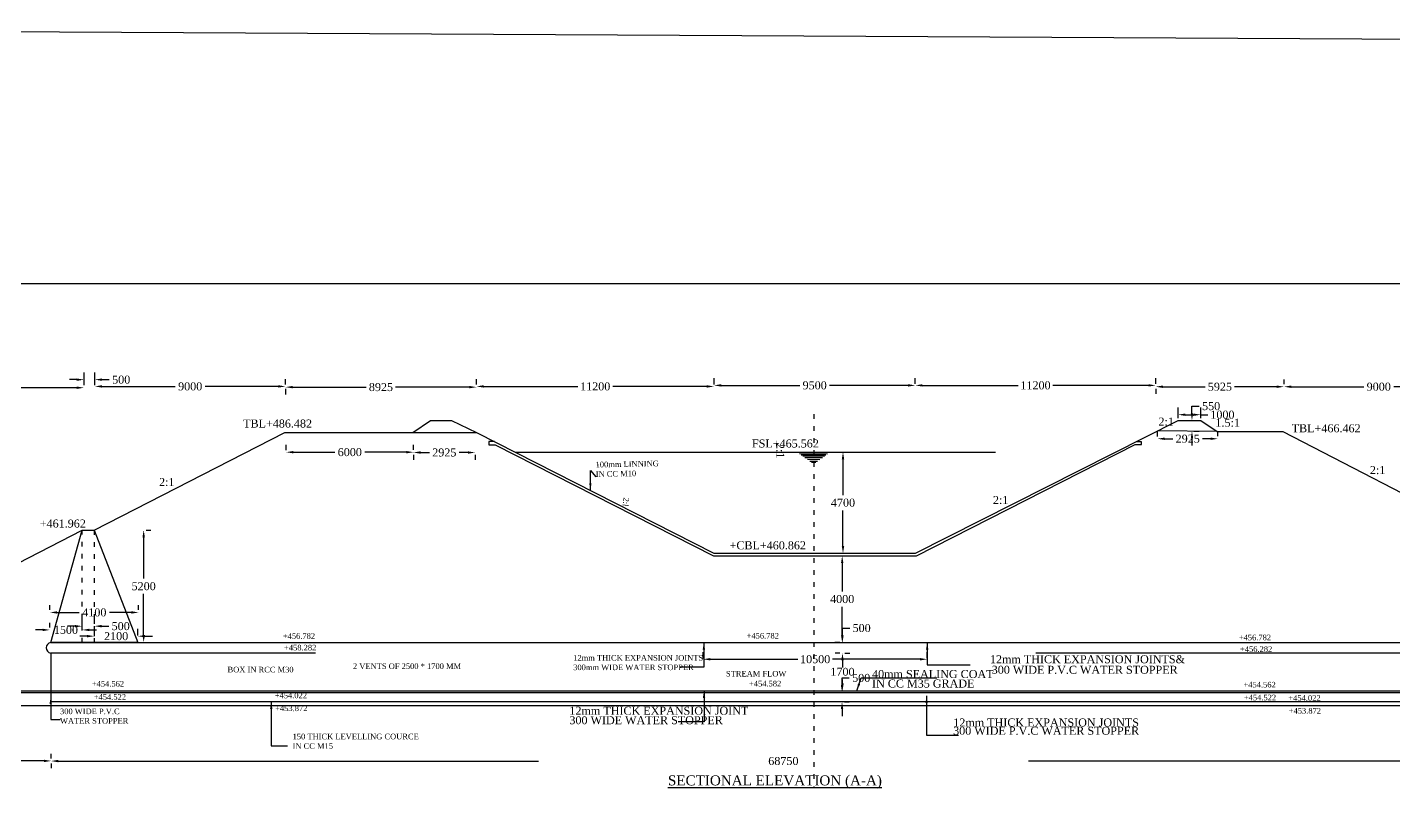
# Model space of a CAD drawing. Header units: inches. Extents: x 84.7 to 174.4, y 40.8 to 102.2.
# Drawn here: x 105.92 to 140.07, y 82.87 to 102.18 of the extents above; entities that cross this region are included whole.
import ezdxf

# ---------------------------------------------------------------- set-up
doc = ezdxf.new("R2010")
doc.units = ezdxf.units.IN
doc.header["$MEASUREMENT"] = 0
doc.linetypes.add('ACAD_ISO03W100', pattern=[30, 12, -18])
for name, color, linetype in [('DIMENSION', 7, 'Continuous'), ('DRAWING', 7, 'Continuous'), ('TEXT', 7, 'Continuous')]:
    doc.layers.add(name, color=color, linetype=linetype)
doc.styles.get("Standard").update_dxf_attribs({"font": 'times.ttf', "height": 0.2})
doc.dimstyles.get("Standard").update_dxf_attribs({"dimtxt": 0.2, "dimasz": 0.18, "dimexe": 0.18, "dimexo": 0.0625, "dimgap": 0.09, "dimtad": 0, "dimtih": 1, "dimtoh": 1, "dimdec": 4, "dimzin": 0, "dimdsep": 46, "dimtxsty": 'Standard', "dimcen": 0.09, "dimadec": 0, "dimazin": 0, "dimtfac": 1, "dimtdec": 4, "dimtofl": 0, "dimtmove": 0, "dimatfit": 3, "dimfxl": 1, "dimtolj": 1, "dimtzin": 0, "dimarcsym": 0})
picture_1 = doc.add_image_def('image1.jpg', size_in_pixel=(7220, 4926))

# ---------------------------------------------------------------- blocks, each defined once
blk = doc.blocks.new('*D10')
at = {"layer": 'Defpoints', "color": 0, "linetype": 'ACAD_ISO03W100', "transparency": 16777216}
for p in [(102.219, 93.175), (107.34, 93.172), (107.34, 93.172)]:
    blk.add_point(p, dxfattribs=at)
at = {"layer": 'DIMENSION', "color": 0, "linetype": 'ACAD_ISO03W100', "lineweight": -2, "transparency": 16777216}
for p, q in [((107.34, 93.234), (107.34, 93.352)), ((102.219, 93.113), (102.219, 92.992)), ((102.399, 93.172), (104.405, 93.172)), ((107.16, 93.172), (105.154, 93.172))]:
    blk.add_line(p, q, dxfattribs=at)
at = {"layer": 'DIMENSION', "color": 0, "linetype": 'ACAD_ISO03W100', "transparency": 16777216}
for points in [[(102.399, 93.202), (102.399, 93.142), (102.219, 93.172)], [(107.16, 93.202), (107.16, 93.142), (107.34, 93.172)]]:
    blk.add_solid(points, dxfattribs=at)
at = {"layer": 'DIMENSION', "color": 0, "linetype": 'ACAD_ISO03W100', "transparency": 16777216, "insert": (104.78, 93.172), "char_height": 0.2, "attachment_point": 5}
blk.add_mtext('\\A1;9524', dxfattribs=at)
blk = doc.blocks.new('*D11')
at = {"layer": 'Defpoints', "color": 0, "linetype": 'ACAD_ISO03W100', "transparency": 16777216}
for p in [(107.611, 93.374), (107.34, 93.172), (107.611, 93.173)]:
    blk.add_point(p, dxfattribs=at)
at = {"layer": 'DIMENSION', "color": 0, "linetype": 'ACAD_ISO03W100', "lineweight": -2, "transparency": 16777216}
for p, q in [((107.16, 93.374), (106.98, 93.374)), ((107.34, 93.234), (107.34, 93.554)), ((107.611, 93.235), (107.611, 93.554)), ((107.791, 93.374), (107.971, 93.374))]:
    blk.add_line(p, q, dxfattribs=at)
at = {"layer": 'DIMENSION', "color": 0, "linetype": 'ACAD_ISO03W100', "transparency": 16777216}
for points in [[(107.16, 93.404), (107.16, 93.344), (107.34, 93.374)], [(107.791, 93.404), (107.791, 93.344), (107.611, 93.374)]]:
    blk.add_solid(points, dxfattribs=at)
at = {"layer": 'DIMENSION', "color": 0, "linetype": 'ACAD_ISO03W100', "transparency": 16777216, "insert": (108.27, 93.374), "char_height": 0.2, "attachment_point": 5}
blk.add_mtext('\\A1;500', dxfattribs=at)
blk = doc.blocks.new('*D12')
at = {"layer": 'Defpoints', "color": 0, "linetype": 'ACAD_ISO03W100', "transparency": 16777216}
for p in [(107.611, 93.173), (112.377, 93.205), (112.377, 93.193)]:
    blk.add_point(p, dxfattribs=at)
at = {"layer": 'DIMENSION', "color": 0, "linetype": 'ACAD_ISO03W100', "lineweight": -2, "transparency": 16777216}
for p, q in [((107.611, 93.235), (107.611, 93.385)), ((112.377, 93.256), (112.377, 93.385)), ((107.791, 93.205), (109.62, 93.205)), ((112.197, 93.205), (110.368, 93.205))]:
    blk.add_line(p, q, dxfattribs=at)
at = {"layer": 'DIMENSION', "color": 0, "linetype": 'ACAD_ISO03W100', "transparency": 16777216}
for points in [[(107.791, 93.235), (107.791, 93.175), (107.611, 93.205)], [(112.197, 93.235), (112.197, 93.175), (112.377, 93.205)]]:
    blk.add_solid(points, dxfattribs=at)
at = {"layer": 'DIMENSION', "color": 0, "linetype": 'ACAD_ISO03W100', "transparency": 16777216, "insert": (109.994, 93.205), "char_height": 0.2, "attachment_point": 5}
blk.add_mtext('\\A1;9000', dxfattribs=at)
blk = doc.blocks.new('*D13')
at = {"layer": 'Defpoints', "color": 0, "linetype": 'ACAD_ISO03W100', "transparency": 16777216}
for p in [(112.377, 93.205), (117.148, 93.187), (117.148, 93.187)]:
    blk.add_point(p, dxfattribs=at)
at = {"layer": 'DIMENSION', "color": 0, "linetype": 'ACAD_ISO03W100', "lineweight": -2, "transparency": 16777216}
for p, q in [((117.148, 93.25), (117.148, 93.367)), ((112.377, 93.142), (112.377, 93.007)), ((112.557, 93.187), (114.396, 93.187)), ((116.968, 93.187), (115.129, 93.187))]:
    blk.add_line(p, q, dxfattribs=at)
at = {"layer": 'DIMENSION', "color": 0, "linetype": 'ACAD_ISO03W100', "transparency": 16777216}
for points in [[(112.557, 93.217), (112.557, 93.157), (112.377, 93.187)], [(116.968, 93.217), (116.968, 93.157), (117.148, 93.187)]]:
    blk.add_solid(points, dxfattribs=at)
at = {"layer": 'DIMENSION', "color": 0, "linetype": 'ACAD_ISO03W100', "transparency": 16777216, "insert": (114.762, 93.187), "char_height": 0.2, "attachment_point": 5}
blk.add_mtext('\\A1;8925', dxfattribs=at)
blk = doc.blocks.new('*D14')
at = {"layer": 'Defpoints', "color": 0, "linetype": 'ACAD_ISO03W100', "transparency": 16777216}
for p in [(117.148, 93.187), (123.086, 93.205), (123.086, 93.187)]:
    blk.add_point(p, dxfattribs=at)
at = {"layer": 'DIMENSION', "color": 0, "linetype": 'ACAD_ISO03W100', "lineweight": -2, "transparency": 16777216}
for p, q in [((117.148, 93.25), (117.148, 93.385)), ((123.086, 93.25), (123.086, 93.385)), ((117.328, 93.205), (119.68, 93.205)), ((122.906, 93.205), (120.554, 93.205))]:
    blk.add_line(p, q, dxfattribs=at)
at = {"layer": 'DIMENSION', "color": 0, "linetype": 'ACAD_ISO03W100', "transparency": 16777216}
for points in [[(117.328, 93.235), (117.328, 93.175), (117.148, 93.205)], [(122.906, 93.235), (122.906, 93.175), (123.086, 93.205)]]:
    blk.add_solid(points, dxfattribs=at)
at = {"layer": 'DIMENSION', "color": 0, "linetype": 'ACAD_ISO03W100', "transparency": 16777216, "insert": (120.117, 93.205), "char_height": 0.2, "attachment_point": 5}
blk.add_mtext('\\A1;11200', dxfattribs=at)
blk = doc.blocks.new('*D15')
at = {"layer": 'Defpoints', "color": 0, "linetype": 'ACAD_ISO03W100', "transparency": 16777216}
for p in [(128.117, 93.231), (123.086, 93.205), (128.117, 93.205)]:
    blk.add_point(p, dxfattribs=at)
at = {"layer": 'DIMENSION', "color": 0, "linetype": 'ACAD_ISO03W100', "lineweight": -2, "transparency": 16777216}
for p, q in [((123.086, 93.267), (123.086, 93.411)), ((123.266, 93.231), (125.228, 93.231)), ((127.937, 93.231), (125.976, 93.231)), ((128.117, 93.267), (128.117, 93.411))]:
    blk.add_line(p, q, dxfattribs=at)
at = {"layer": 'DIMENSION', "color": 0, "linetype": 'ACAD_ISO03W100', "transparency": 16777216}
for points in [[(123.266, 93.261), (123.266, 93.201), (123.086, 93.231)], [(127.937, 93.261), (127.937, 93.201), (128.117, 93.231)]]:
    blk.add_solid(points, dxfattribs=at)
at = {"layer": 'DIMENSION', "color": 0, "linetype": 'ACAD_ISO03W100', "transparency": 16777216, "insert": (125.602, 93.231), "char_height": 0.2, "attachment_point": 5}
blk.add_mtext('\\A1;9500', dxfattribs=at)
blk = doc.blocks.new('*D16')
at = {"layer": 'Defpoints', "color": 0, "linetype": 'ACAD_ISO03W100', "transparency": 16777216}
for p in [(134.126, 93.231), (128.117, 93.205), (134.126, 93.205)]:
    blk.add_point(p, dxfattribs=at)
at = {"layer": 'DIMENSION', "color": 0, "linetype": 'ACAD_ISO03W100', "lineweight": -2, "transparency": 16777216}
for p, q in [((128.117, 93.267), (128.117, 93.411)), ((128.297, 93.231), (130.685, 93.231)), ((133.946, 93.231), (131.558, 93.231)), ((134.126, 93.267), (134.126, 93.411))]:
    blk.add_line(p, q, dxfattribs=at)
at = {"layer": 'DIMENSION', "color": 0, "linetype": 'ACAD_ISO03W100', "transparency": 16777216}
for points in [[(128.297, 93.261), (128.297, 93.201), (128.117, 93.231)], [(133.946, 93.261), (133.946, 93.201), (134.126, 93.231)]]:
    blk.add_solid(points, dxfattribs=at)
at = {"layer": 'DIMENSION', "color": 0, "linetype": 'ACAD_ISO03W100', "transparency": 16777216, "insert": (131.122, 93.231), "char_height": 0.2, "attachment_point": 5}
blk.add_mtext('\\A1;11200', dxfattribs=at)
blk = doc.blocks.new('*D17')
at = {"layer": 'Defpoints', "color": 0, "linetype": 'ACAD_ISO03W100', "transparency": 16777216}
for p in [(134.126, 93.205), (137.333, 93.197), (137.333, 93.197)]:
    blk.add_point(p, dxfattribs=at)
at = {"layer": 'DIMENSION', "color": 0, "linetype": 'ACAD_ISO03W100', "lineweight": -2, "transparency": 16777216}
for p, q in [((137.333, 93.26), (137.333, 93.377)), ((134.126, 93.142), (134.126, 93.017)), ((134.306, 93.197), (135.361, 93.197)), ((137.153, 93.197), (136.098, 93.197))]:
    blk.add_line(p, q, dxfattribs=at)
at = {"layer": 'DIMENSION', "color": 0, "linetype": 'ACAD_ISO03W100', "transparency": 16777216}
for points in [[(134.306, 93.227), (134.306, 93.167), (134.126, 93.197)], [(137.153, 93.227), (137.153, 93.167), (137.333, 93.197)]]:
    blk.add_solid(points, dxfattribs=at)
at = {"layer": 'DIMENSION', "color": 0, "linetype": 'ACAD_ISO03W100', "transparency": 16777216, "insert": (135.73, 93.197), "char_height": 0.2, "attachment_point": 5}
blk.add_mtext('\\A1;5925', dxfattribs=at)
blk = doc.blocks.new('*D18')
at = {"layer": 'Defpoints', "color": 0, "linetype": 'ACAD_ISO03W100', "transparency": 16777216}
for p in [(137.333, 93.197), (142.067, 93.197), (142.067, 93.197)]:
    blk.add_point(p, dxfattribs=at)
at = {"layer": 'DIMENSION', "color": 0, "linetype": 'ACAD_ISO03W100', "lineweight": -2, "transparency": 16777216}
for p, q in [((137.333, 93.26), (137.333, 93.377)), ((142.067, 93.26), (142.067, 93.377)), ((137.513, 93.197), (139.326, 93.197)), ((141.887, 93.197), (140.074, 93.197))]:
    blk.add_line(p, q, dxfattribs=at)
at = {"layer": 'DIMENSION', "color": 0, "linetype": 'ACAD_ISO03W100', "transparency": 16777216}
for points in [[(137.513, 93.227), (137.513, 93.167), (137.333, 93.197)], [(141.887, 93.227), (141.887, 93.167), (142.067, 93.197)]]:
    blk.add_solid(points, dxfattribs=at)
at = {"layer": 'DIMENSION', "color": 0, "linetype": 'ACAD_ISO03W100', "transparency": 16777216, "insert": (139.7, 93.197), "char_height": 0.2, "attachment_point": 5}
blk.add_mtext('\\A1;9000', dxfattribs=at)
blk = doc.blocks.new('*D29')
at = {"layer": 'Defpoints', "color": 0, "linetype": 'ACAD_ISO03W100', "transparency": 16777216}
for p in [(96.859, 83.802), (106.516, 83.843), (106.516, 83.843)]:
    blk.add_point(p, dxfattribs=at)
at = {"layer": 'DIMENSION', "color": 0, "linetype": 'ACAD_ISO03W100', "lineweight": -2, "transparency": 16777216}
for p, q in [((96.859, 83.864), (96.859, 84.023)), ((106.516, 83.905), (106.516, 84.023)), ((97.039, 83.843), (101.251, 83.843)), ((106.336, 83.843), (102.124, 83.843))]:
    blk.add_line(p, q, dxfattribs=at)
at = {"layer": 'DIMENSION', "color": 0, "linetype": 'ACAD_ISO03W100', "transparency": 16777216}
for points in [[(97.039, 83.873), (97.039, 83.813), (96.859, 83.843)], [(106.336, 83.873), (106.336, 83.813), (106.516, 83.843)]]:
    blk.add_solid(points, dxfattribs=at)
at = {"layer": 'DIMENSION', "color": 0, "linetype": 'ACAD_ISO03W100', "transparency": 16777216, "insert": (101.687, 83.843), "char_height": 0.2, "attachment_point": 5}
blk.add_mtext('\\A1;18000', dxfattribs=at)
blk = doc.blocks.new('*D30')
at = {"layer": 'Defpoints', "color": 0, "linetype": 'ACAD_ISO03W100', "transparency": 16777216}
for p in [(106.516, 83.843), (143.124, 83.844), (143.124, 83.84)]:
    blk.add_point(p, dxfattribs=at)
at = {"layer": 'DIMENSION', "color": 0, "linetype": 'ACAD_ISO03W100', "lineweight": -2, "transparency": 16777216}
for p, q in [((106.516, 83.78), (106.516, 83.66)), ((106.696, 83.84), (124.373, 83.84)), ((142.944, 83.84), (125.268, 83.84)), ((143.124, 83.781), (143.124, 83.66))]:
    blk.add_line(p, q, dxfattribs=at)
at = {"layer": 'DIMENSION', "color": 0, "linetype": 'ACAD_ISO03W100', "transparency": 16777216}
for points in [[(106.696, 83.87), (106.696, 83.81), (106.516, 83.84)], [(142.944, 83.87), (142.944, 83.81), (143.124, 83.84)]]:
    blk.add_solid(points, dxfattribs=at)
at = {"layer": 'DIMENSION', "color": 0, "linetype": 'ACAD_ISO03W100', "transparency": 16777216, "insert": (124.82, 83.84), "char_height": 0.2, "attachment_point": 5}
blk.add_mtext('\\A1;68750', dxfattribs=at)
blk = doc.blocks.new('*D42')
at = {"layer": 'Defpoints', "color": 0, "linetype": 'ACAD_ISO03W100', "transparency": 16777216}
for p in [(126.283, 85.557), (126.286, 85.557), (126.283, 85.319)]:
    blk.add_point(p, dxfattribs=at)
at = {"layer": 'DIMENSION', "color": 0, "linetype": 'ACAD_ISO03W100', "lineweight": -2, "transparency": 16777216}
for p, q in [((126.286, 85.737), (126.286, 85.917)), ((126.286, 85.917), (126.466, 85.917)), ((126.346, 85.557), (126.466, 85.557)), ((126.286, 85.139), (126.286, 84.959)), ((126.346, 85.319), (126.466, 85.319))]:
    blk.add_line(p, q, dxfattribs=at)
at = {"layer": 'DIMENSION', "color": 0, "linetype": 'ACAD_ISO03W100', "transparency": 16777216}
for points in [[(126.256, 85.737), (126.316, 85.737), (126.286, 85.557)], [(126.256, 85.139), (126.316, 85.139), (126.286, 85.319)]]:
    blk.add_solid(points, dxfattribs=at)
at = {"layer": 'DIMENSION', "color": 0, "linetype": 'ACAD_ISO03W100', "transparency": 16777216, "insert": (126.765, 85.917), "char_height": 0.2, "attachment_point": 5}
blk.add_mtext('\\A1;500', dxfattribs=at)
blk = doc.blocks.new('*D43')
at = {"layer": 'Defpoints', "color": 0, "linetype": 'ACAD_ISO03W100', "transparency": 16777216}
for p in [(126.293, 86.539), (126.297, 86.539), (126.293, 85.599)]:
    blk.add_point(p, dxfattribs=at)
at = {"layer": 'DIMENSION', "color": 0, "linetype": 'ACAD_ISO03W100', "lineweight": -2, "transparency": 16777216}
for p, q in [((126.355, 86.539), (126.477, 86.539)), ((126.297, 86.359), (126.297, 86.261)), ((126.297, 85.779), (126.297, 85.877)), ((126.355, 85.599), (126.477, 85.599))]:
    blk.add_line(p, q, dxfattribs=at)
at = {"layer": 'DIMENSION', "color": 0, "linetype": 'ACAD_ISO03W100', "transparency": 16777216}
for points in [[(126.267, 86.359), (126.327, 86.359), (126.297, 86.539)], [(126.267, 85.779), (126.327, 85.779), (126.297, 85.599)]]:
    blk.add_solid(points, dxfattribs=at)
at = {"layer": 'DIMENSION', "color": 0, "linetype": 'ACAD_ISO03W100', "transparency": 16777216, "insert": (126.297, 86.069), "char_height": 0.2, "attachment_point": 5}
blk.add_mtext('\\A1;1700', dxfattribs=at)
blk = doc.blocks.new('*D44')
at = {"layer": 'Defpoints', "color": 0, "linetype": 'ACAD_ISO03W100', "transparency": 16777216}
for p in [(126.297, 86.804), (126.297, 86.804), (126.297, 86.539)]:
    blk.add_point(p, dxfattribs=at)
at = {"layer": 'DIMENSION', "color": 0, "linetype": 'ACAD_ISO03W100', "lineweight": -2, "transparency": 16777216}
for p, q in [((126.297, 86.984), (126.297, 87.164)), ((126.297, 87.164), (126.477, 87.164)), ((126.234, 86.804), (126.117, 86.804)), ((126.234, 86.539), (126.117, 86.539)), ((126.297, 86.359), (126.297, 86.179))]:
    blk.add_line(p, q, dxfattribs=at)
at = {"layer": 'DIMENSION', "color": 0, "linetype": 'ACAD_ISO03W100', "transparency": 16777216}
for points in [[(126.267, 86.984), (126.327, 86.984), (126.297, 86.804)], [(126.267, 86.359), (126.327, 86.359), (126.297, 86.539)]]:
    blk.add_solid(points, dxfattribs=at)
at = {"layer": 'DIMENSION', "color": 0, "linetype": 'ACAD_ISO03W100', "transparency": 16777216, "insert": (126.776, 87.164), "char_height": 0.2, "attachment_point": 5}
blk.add_mtext('\\A1;500', dxfattribs=at)
blk = doc.blocks.new('*D45')
at = {"layer": 'Defpoints', "color": 0, "linetype": 'ACAD_ISO03W100', "transparency": 16777216}
for p in [(126.278, 88.972), (126.29, 88.972), (126.297, 86.804)]:
    blk.add_point(p, dxfattribs=at)
at = {"layer": 'DIMENSION', "color": 0, "linetype": 'ACAD_ISO03W100', "lineweight": -2, "transparency": 16777216}
for p, q in [((126.29, 88.792), (126.29, 88.08)), ((126.34, 88.972), (126.47, 88.972)), ((126.29, 86.984), (126.29, 87.696)), ((126.234, 86.804), (126.11, 86.804))]:
    blk.add_line(p, q, dxfattribs=at)
at = {"layer": 'DIMENSION', "color": 0, "linetype": 'ACAD_ISO03W100', "transparency": 16777216}
for points in [[(126.26, 88.792), (126.32, 88.792), (126.29, 88.972)], [(126.26, 86.984), (126.32, 86.984), (126.29, 86.804)]]:
    blk.add_solid(points, dxfattribs=at)
at = {"layer": 'DIMENSION', "color": 0, "linetype": 'ACAD_ISO03W100', "transparency": 16777216, "insert": (126.29, 87.888), "char_height": 0.2, "attachment_point": 5}
blk.add_mtext('\\A1;4000', dxfattribs=at)
blk = doc.blocks.new('*D46')
at = {"layer": 'Defpoints', "color": 0, "linetype": 'ACAD_ISO03W100', "transparency": 16777216}
for p in [(126.289, 91.563), (126.31, 91.563), (126.29, 89.033)]:
    blk.add_point(p, dxfattribs=at)
at = {"layer": 'DIMENSION', "color": 0, "linetype": 'ACAD_ISO03W100', "lineweight": -2, "transparency": 16777216}
for p, q in [((126.352, 91.563), (126.49, 91.563)), ((126.31, 91.383), (126.31, 90.49)), ((126.31, 89.213), (126.31, 90.106)), ((126.352, 89.033), (126.49, 89.033))]:
    blk.add_line(p, q, dxfattribs=at)
at = {"layer": 'DIMENSION', "color": 0, "linetype": 'ACAD_ISO03W100', "transparency": 16777216}
for points in [[(126.28, 91.383), (126.34, 91.383), (126.31, 91.563)], [(126.28, 89.213), (126.34, 89.213), (126.31, 89.033)]]:
    blk.add_solid(points, dxfattribs=at)
at = {"layer": 'DIMENSION', "color": 0, "linetype": 'ACAD_ISO03W100', "transparency": 16777216, "insert": (126.31, 90.298), "char_height": 0.2, "attachment_point": 5}
blk.add_mtext('\\A1;4700', dxfattribs=at)
blk = doc.blocks.new('*D47')
at = {"layer": 'Defpoints', "color": 0, "linetype": 'ACAD_ISO03W100', "transparency": 16777216}
for p in [(134.685, 92.351), (135.25, 92.498), (135.25, 92.351)]:
    blk.add_point(p, dxfattribs=at)
at = {"layer": 'DIMENSION', "color": 0, "linetype": 'ACAD_ISO03W100', "lineweight": -2, "transparency": 16777216}
for p, q in [((134.685, 92.414), (134.685, 92.678)), ((135.25, 92.414), (135.25, 92.678)), ((134.865, 92.498), (135.07, 92.498)), ((135.25, 92.498), (135.43, 92.498))]:
    blk.add_line(p, q, dxfattribs=at)
at = {"layer": 'DIMENSION', "color": 0, "linetype": 'ACAD_ISO03W100', "transparency": 16777216}
for points in [[(134.865, 92.528), (134.865, 92.468), (134.685, 92.498)], [(135.07, 92.528), (135.07, 92.468), (135.25, 92.498)]]:
    blk.add_solid(points, dxfattribs=at)
at = {"layer": 'DIMENSION', "color": 0, "linetype": 'ACAD_ISO03W100', "transparency": 16777216, "insert": (135.793, 92.498), "char_height": 0.2, "attachment_point": 5}
blk.add_mtext('\\A1;1000', dxfattribs=at)
blk = doc.blocks.new('*D48')
at = {"layer": 'Defpoints', "color": 0, "linetype": 'ACAD_ISO03W100', "transparency": 16777216}
for p in [(134.17, 91.892), (135.681, 91.897), (135.681, 91.897)]:
    blk.add_point(p, dxfattribs=at)
at = {"layer": 'DIMENSION', "color": 0, "linetype": 'ACAD_ISO03W100', "lineweight": -2, "transparency": 16777216}
for p, q in [((134.17, 91.955), (134.17, 92.077)), ((134.35, 91.897), (134.553, 91.897)), ((135.501, 91.897), (135.298, 91.897)), ((135.681, 91.959), (135.681, 92.077))]:
    blk.add_line(p, q, dxfattribs=at)
at = {"layer": 'DIMENSION', "color": 0, "linetype": 'ACAD_ISO03W100', "transparency": 16777216}
for points in [[(134.35, 91.927), (134.35, 91.867), (134.17, 91.897)], [(135.501, 91.927), (135.501, 91.867), (135.681, 91.897)]]:
    blk.add_solid(points, dxfattribs=at)
at = {"layer": 'DIMENSION', "color": 0, "linetype": 'ACAD_ISO03W100', "transparency": 16777216, "insert": (134.926, 91.897), "char_height": 0.2, "attachment_point": 5}
blk.add_mtext('\\A1;2925', dxfattribs=at)
blk = doc.blocks.new('*D49')
at = {"layer": 'Defpoints', "color": 0, "linetype": 'ACAD_ISO03W100', "transparency": 16777216}
for p in [(135.014, 92.351), (135.032, 92.351), (135.014, 92.084)]:
    blk.add_point(p, dxfattribs=at)
at = {"layer": 'DIMENSION', "color": 0, "linetype": 'ACAD_ISO03W100', "lineweight": -2, "transparency": 16777216}
for p, q in [((135.032, 92.531), (135.032, 92.711)), ((135.032, 92.711), (135.212, 92.711)), ((135.076, 92.351), (135.212, 92.351)), ((135.032, 91.904), (135.032, 91.724)), ((135.076, 92.084), (135.212, 92.084))]:
    blk.add_line(p, q, dxfattribs=at)
at = {"layer": 'DIMENSION', "color": 0, "linetype": 'ACAD_ISO03W100', "transparency": 16777216}
for points in [[(135.002, 92.531), (135.062, 92.531), (135.032, 92.351)], [(135.002, 91.904), (135.062, 91.904), (135.032, 92.084)]]:
    blk.add_solid(points, dxfattribs=at)
at = {"layer": 'DIMENSION', "color": 0, "linetype": 'ACAD_ISO03W100', "transparency": 16777216, "insert": (135.511, 92.711), "char_height": 0.2, "attachment_point": 5}
blk.add_mtext('\\A1;550', dxfattribs=at)
blk = doc.blocks.new('*D54')
at = {"layer": 'Defpoints', "color": 0, "linetype": 'ACAD_ISO03W100', "transparency": 16777216}
for p in [(106.486, 87.118), (107.291, 87.118), (107.291, 87.118)]:
    blk.add_point(p, dxfattribs=at)
at = {"layer": 'DIMENSION', "color": 0, "linetype": 'ACAD_ISO03W100', "lineweight": -2, "transparency": 16777216}
for p, q in [((106.306, 87.118), (106.126, 87.118)), ((106.486, 87.18), (106.486, 87.298)), ((107.291, 87.18), (107.291, 87.298)), ((107.471, 87.118), (107.651, 87.118))]:
    blk.add_line(p, q, dxfattribs=at)
at = {"layer": 'DIMENSION', "color": 0, "linetype": 'ACAD_ISO03W100', "transparency": 16777216}
for points in [[(106.306, 87.148), (106.306, 87.088), (106.486, 87.118)], [(107.471, 87.148), (107.471, 87.088), (107.291, 87.118)]]:
    blk.add_solid(points, dxfattribs=at)
at = {"layer": 'DIMENSION', "color": 0, "linetype": 'ACAD_ISO03W100', "transparency": 16777216, "insert": (106.888, 87.118), "char_height": 0.2, "attachment_point": 5}
blk.add_mtext('\\A1;1500', dxfattribs=at)
blk = doc.blocks.new('*D55')
at = {"layer": 'Defpoints', "color": 0, "linetype": 'ACAD_ISO03W100', "transparency": 16777216}
for p in [(107.291, 87.211), (107.598, 87.211), (107.598, 87.211)]:
    blk.add_point(p, dxfattribs=at)
at = {"layer": 'DIMENSION', "color": 0, "linetype": 'ACAD_ISO03W100', "lineweight": -2, "transparency": 16777216}
for p, q in [((107.111, 87.211), (106.931, 87.211)), ((107.291, 87.273), (107.291, 87.391)), ((107.598, 87.273), (107.598, 87.391)), ((107.778, 87.211), (107.958, 87.211))]:
    blk.add_line(p, q, dxfattribs=at)
at = {"layer": 'DIMENSION', "color": 0, "linetype": 'ACAD_ISO03W100', "transparency": 16777216}
for points in [[(107.111, 87.241), (107.111, 87.181), (107.291, 87.211)], [(107.778, 87.241), (107.778, 87.181), (107.598, 87.211)]]:
    blk.add_solid(points, dxfattribs=at)
at = {"layer": 'DIMENSION', "color": 0, "linetype": 'ACAD_ISO03W100', "transparency": 16777216, "insert": (108.257, 87.211), "char_height": 0.2, "attachment_point": 5}
blk.add_mtext('\\A1;500', dxfattribs=at)
blk = doc.blocks.new('*D56')
at = {"layer": 'Defpoints', "color": 0, "linetype": 'ACAD_ISO03W100', "transparency": 16777216}
for p in [(107.598, 86.901), (108.688, 86.961), (108.688, 86.912)]:
    blk.add_point(p, dxfattribs=at)
at = {"layer": 'DIMENSION', "color": 0, "linetype": 'ACAD_ISO03W100', "lineweight": -2, "transparency": 16777216}
for p, q in [((107.598, 86.964), (107.598, 87.141)), ((108.688, 86.975), (108.688, 87.141)), ((107.418, 86.961), (107.238, 86.961)), ((108.868, 86.961), (109.048, 86.961))]:
    blk.add_line(p, q, dxfattribs=at)
at = {"layer": 'DIMENSION', "color": 0, "linetype": 'ACAD_ISO03W100', "transparency": 16777216}
for points in [[(107.418, 86.991), (107.418, 86.931), (107.598, 86.961)], [(108.868, 86.991), (108.868, 86.931), (108.688, 86.961)]]:
    blk.add_solid(points, dxfattribs=at)
at = {"layer": 'DIMENSION', "color": 0, "linetype": 'ACAD_ISO03W100', "transparency": 16777216, "insert": (108.143, 86.961), "char_height": 0.2, "attachment_point": 5}
blk.add_mtext('\\A1;2100', dxfattribs=at)
blk = doc.blocks.new('*D57')
at = {"layer": 'Defpoints', "color": 0, "linetype": 'ACAD_ISO03W100', "transparency": 16777216}
for p in [(106.489, 87.555), (108.706, 87.555), (108.706, 87.555)]:
    blk.add_point(p, dxfattribs=at)
at = {"layer": 'DIMENSION', "color": 0, "linetype": 'ACAD_ISO03W100', "lineweight": -2, "transparency": 16777216}
for p, q in [((106.489, 87.617), (106.489, 87.735)), ((106.669, 87.555), (107.22, 87.555)), ((108.526, 87.555), (107.975, 87.555)), ((108.706, 87.617), (108.706, 87.735))]:
    blk.add_line(p, q, dxfattribs=at)
at = {"layer": 'DIMENSION', "color": 0, "linetype": 'ACAD_ISO03W100', "transparency": 16777216}
for points in [[(106.669, 87.585), (106.669, 87.525), (106.489, 87.555)], [(108.526, 87.585), (108.526, 87.525), (108.706, 87.555)]]:
    blk.add_solid(points, dxfattribs=at)
at = {"layer": 'DIMENSION', "color": 0, "linetype": 'ACAD_ISO03W100', "transparency": 16777216, "insert": (107.598, 87.555), "char_height": 0.2, "attachment_point": 5}
blk.add_mtext('\\A1;4100', dxfattribs=at)
blk = doc.blocks.new('*D58')
at = {"layer": 'Defpoints', "color": 0, "linetype": 'ACAD_ISO03W100', "transparency": 16777216}
for p in [(108.831, 89.614), (108.831, 89.614), (108.821, 86.804)]:
    blk.add_point(p, dxfattribs=at)
at = {"layer": 'DIMENSION', "color": 0, "linetype": 'ACAD_ISO03W100', "lineweight": -2, "transparency": 16777216}
for p, q in [((108.893, 89.614), (109.011, 89.614)), ((108.831, 89.434), (108.831, 88.401)), ((108.831, 86.984), (108.831, 88.017)), ((108.883, 86.804), (109.011, 86.804))]:
    blk.add_line(p, q, dxfattribs=at)
at = {"layer": 'DIMENSION', "color": 0, "linetype": 'ACAD_ISO03W100', "transparency": 16777216}
for points in [[(108.801, 89.434), (108.861, 89.434), (108.831, 89.614)], [(108.801, 86.984), (108.861, 86.984), (108.831, 86.804)]]:
    blk.add_solid(points, dxfattribs=at)
at = {"layer": 'DIMENSION', "color": 0, "linetype": 'ACAD_ISO03W100', "transparency": 16777216, "insert": (108.831, 88.209), "char_height": 0.2, "attachment_point": 5}
blk.add_mtext('\\A1;5200', dxfattribs=at)
blk = doc.blocks.new('*D59')
at = {"layer": 'Defpoints', "color": 0, "linetype": 'ACAD_ISO03W100', "transparency": 16777216}
for p in [(112.393, 91.552), (115.574, 91.561), (115.574, 91.561)]:
    blk.add_point(p, dxfattribs=at)
at = {"layer": 'DIMENSION', "color": 0, "linetype": 'ACAD_ISO03W100', "lineweight": -2, "transparency": 16777216}
for p, q in [((112.393, 91.614), (112.393, 91.741)), ((112.573, 91.561), (113.61, 91.561)), ((115.394, 91.561), (114.357, 91.561)), ((115.574, 91.623), (115.574, 91.741))]:
    blk.add_line(p, q, dxfattribs=at)
at = {"layer": 'DIMENSION', "color": 0, "linetype": 'ACAD_ISO03W100', "transparency": 16777216}
for points in [[(112.573, 91.591), (112.573, 91.531), (112.393, 91.561)], [(115.394, 91.591), (115.394, 91.531), (115.574, 91.561)]]:
    blk.add_solid(points, dxfattribs=at)
at = {"layer": 'DIMENSION', "color": 0, "linetype": 'ACAD_ISO03W100', "transparency": 16777216, "insert": (113.983, 91.561), "char_height": 0.2, "attachment_point": 5}
blk.add_mtext('\\A1;6000', dxfattribs=at)
blk = doc.blocks.new('*D60')
at = {"layer": 'Defpoints', "color": 0, "linetype": 'ACAD_ISO03W100', "transparency": 16777216}
for p in [(115.574, 91.561), (117.117, 91.561), (117.117, 91.553)]:
    blk.add_point(p, dxfattribs=at)
at = {"layer": 'DIMENSION', "color": 0, "linetype": 'ACAD_ISO03W100', "lineweight": -2, "transparency": 16777216}
for p, q in [((115.754, 91.553), (115.973, 91.553)), ((116.937, 91.553), (116.718, 91.553)), ((115.574, 91.498), (115.574, 91.373)), ((117.117, 91.498), (117.117, 91.373))]:
    blk.add_line(p, q, dxfattribs=at)
at = {"layer": 'DIMENSION', "color": 0, "linetype": 'ACAD_ISO03W100', "transparency": 16777216}
for points in [[(115.754, 91.583), (115.754, 91.523), (115.574, 91.553)], [(116.937, 91.583), (116.937, 91.523), (117.117, 91.553)]]:
    blk.add_solid(points, dxfattribs=at)
at = {"layer": 'DIMENSION', "color": 0, "linetype": 'ACAD_ISO03W100', "transparency": 16777216, "insert": (116.346, 91.553), "char_height": 0.2, "attachment_point": 5}
blk.add_mtext('\\A1;2925', dxfattribs=at)
blk = doc.blocks.new('*D61')
at = {"layer": 'Defpoints', "color": 0, "linetype": 'ACAD_ISO03W100', "transparency": 16777216}
for p in [(122.814, 86.342), (128.414, 86.385), (128.414, 86.346)]:
    blk.add_point(p, dxfattribs=at)
at = {"layer": 'DIMENSION', "color": 0, "linetype": 'ACAD_ISO03W100', "lineweight": -2, "transparency": 16777216}
for p, q in [((122.814, 86.404), (122.814, 86.565)), ((128.414, 86.408), (128.414, 86.565)), ((122.994, 86.385), (125.178, 86.385)), ((128.234, 86.385), (126.051, 86.385))]:
    blk.add_line(p, q, dxfattribs=at)
at = {"layer": 'DIMENSION', "color": 0, "linetype": 'ACAD_ISO03W100', "transparency": 16777216}
for points in [[(122.994, 86.415), (122.994, 86.355), (122.814, 86.385)], [(128.234, 86.415), (128.234, 86.355), (128.414, 86.385)]]:
    blk.add_solid(points, dxfattribs=at)
at = {"layer": 'DIMENSION', "color": 0, "linetype": 'ACAD_ISO03W100', "transparency": 16777216, "insert": (125.614, 86.385), "char_height": 0.2, "attachment_point": 5}
blk.add_mtext('\\A1;10500', dxfattribs=at)

msp = doc.modelspace()

# ---------------------------------------------------------------- linework, layer by layer
at = {"layer": 'DRAWING'}
msp.add_line((106.50757, 86.80393), (143.12601, 86.80393), dxfattribs=at)
at = {"layer": 'DRAWING', "linetype": 'ACAD_ISO03W100'}
msp.add_line((143.12601, 86.53871), (106.50757, 86.53871), dxfattribs=at)
at = {"layer": 'DRAWING'}
msp.add_lwpolyline([(91.11446, 95.7754), (166.30488, 95.7754), (166.30488, 45.81137), (91.11446, 45.81137)], close=True, dxfattribs=at)
for points in [[(107.59775, 89.61295), (112.36037, 92.05624), (117.09091, 92.05624), (117.14817, 92.05624), (123.081, 89.03278), (128.12252, 89.03278), (134.68464, 92.35108), (135.25003, 92.35108), (135.663, 92.0771), (137.30628, 92.0771), (142.04215, 89.62844)], [(115.56243, 92.05624), (115.99859, 92.3526), (116.52898, 92.3526), (117.14817, 92.05624)], [(96.9055, 86.99861), (102.20952, 86.99861), (107.29108, 89.61295), (107.59312, 89.61295), (108.68792, 86.80393), (106.50757, 86.80393), (107.29108, 89.61295)], [(96.68565, 85.55719), (96.68565, 84.41128), (96.90349, 84.41128), (97.11568, 85.22585), (143.11789, 85.22585), (143.11789, 86.53871)], [(106.50757, 86.53871), (106.50757, 85.22585)], [(92.41468, 85.55719), (150.81234, 85.55719)], [(97.45965, 85.59867), (149.55532, 85.59867)], [(143.11789, 85.31902), (106.50757, 85.31902)]]:
    msp.add_lwpolyline(points, dxfattribs=at)
at = {"layer": 'DRAWING', "linetype": 'ACAD_ISO03W100', "ltscale": 0.01}
msp.add_lwpolyline([(125.57825, 92.51357), (125.57825, 83.2069)], dxfattribs=at)
at = {"layer": 'DRAWING', "linetype": 'ACAD_ISO03W100'}
for points in [[(135.663, 92.0771), (134.17194, 92.09182)], [(117.60286, 91.82452), (117.45649, 91.82452), (117.45649, 91.74162), (117.6131, 91.74162), (123.07128, 88.97161), (128.14919, 88.97161), (133.61485, 91.74982), (133.77455, 91.74982), (133.77455, 91.82232), (133.63854, 91.82209)], [(118.1199, 91.56103), (133.1282, 91.56403)], [(125.22271, 91.526), (125.92571, 91.5228)], [(125.26486, 91.49598), (125.88484, 91.49315)], [(125.30744, 91.46565), (125.84355, 91.46321)], [(125.35702, 91.43034), (125.79547, 91.42834)], [(125.42412, 91.38255), (125.73041, 91.38115)], [(125.48379, 91.34005), (125.67255, 91.33919)], [(125.5244, 91.31112), (125.63317, 91.31063)]]:
    msp.add_lwpolyline(points, dxfattribs=at)
at = {"layer": 'DRAWING', "linetype": 'ACAD_ISO03W100', "ltscale": 0.01}
msp.add_lwpolyline([(107.29108, 89.61295), (107.59775, 89.61295), (107.59775, 86.80393), (107.29108, 86.80393)], close=True, dxfattribs=at)
at = {"layer": 'DRAWING'}
msp.add_arc((106.53322, 86.67132), 0.13507, 100.950194, 259.049806, dxfattribs=at)

# ---------------------------------------------------------------- texts
at = {"layer": 'DRAWING', "linetype": 'ACAD_ISO03W100'}
for s, p in [('TBL+486.482', (111.31691, 92.17724)), ('2:1', (134.19418, 92.22484)), ('1.5:1', (135.61815, 92.1983)), ('TBL+466.462', (137.52456, 92.05892)), ('FSL+465.562', (124.03401, 91.67812)), ('2:1', (139.478, 91.01403)), ('2:1', (109.21569, 90.71571)), ('2:1', (130.05828, 90.26612)), ('+461.962', (106.23416, 89.67739)), ('+CBL+460.862', (123.47501, 89.13232)), ('12mm THICK EXPANSION JOINTS&', (129.98274, 86.28553)), ('40mm SEALING COAT', (127.03593, 85.91536)), ('300 WIDE P.V.C WATER STOPPER', (130.02691, 86.02135)), ('IN CC M35 GRADE', (127.03593, 85.67765)), ('12mm THICK EXPANSION JOINT', (119.47194, 84.99846)), ('300 WIDE WATER STOPPER', (119.47194, 84.76075)), ('300 WIDE P.V.C WATER STOPPER', (129.06311, 84.49669)), ('12mm THICK EXPANSION JOINTS', (129.06693, 84.70425))]:
    msp.add_text(s, height=0.2, dxfattribs=at).set_placement(p)
msp.add_text('2:1', height=0.2, rotation=270, dxfattribs=at).set_placement((124.64411, 91.79204))
at = {"layer": 'TEXT', "linetype": 'ACAD_ISO03W100'}
for s, rotation, p in [('100mm LINNING', 1.108254, (120.1276, 91.17949)), ('IN CC M10', 1.108254, (120.1322, 90.94183)), ('2:l', 262.999412, (120.8287, 90.43618))]:
    msp.add_text(s, height=0.14, rotation=rotation, dxfattribs=at).set_placement(p)
for s, height, p in [('+456.782', 0.14, (112.30969, 86.89457)), ('+458.282', 0.14, (112.34017, 86.60524)), ('+456.782', 0.14, (123.90154, 86.9011)), ('+456.782', 0.14, (136.20291, 86.85862)), ('12mm THICK EXPANSION JOINTS', 0.14, (119.56615, 86.34966)), ('+456.282', 0.14, (136.23339, 86.56929)), ('BOX IN RCC M30', 0.14, (110.92705, 86.05642)), ('2 VENTS OF 2500 * 1700 MM', 0.14, (114.0621, 86.14062)), ('300mm WIDE WATER STOPPER', 0.14, (119.56615, 86.11195)), ('STREAM FLOW', 0.14, (123.38543, 85.95318)), ('+454.562', 0.14, (107.53528, 85.70156)), ('+454.582', 0.14, (123.96102, 85.70517)), ('+454.562', 0.14, (136.32024, 85.67944)), ('+454.522', 0.14, (107.58368, 85.3719)), ('+454.022', 0.14, (112.10771, 85.4106)), ('+454.522', 0.14, (136.32953, 85.35755)), ('+454.022', 0.14, (137.44163, 85.34709)), ('300 WIDE P.V.C', 0.14, (106.73888, 85.01198)), ('+453.872', 0.14, (112.11701, 85.08871)), ('+453.872', 0.14, (137.45092, 85.0252)), ('WATER STOPPER', 0.14, (106.73888, 84.77427)), ('150 THICK LEVELLING COURCE', 0.14, (112.55295, 84.38324)), ('IN CC M15', 0.14, (112.55295, 84.14554)), ('%%USECTIONAL ELEVATION (A-A)', 0.25, (121.93462, 83.23123))]:
    msp.add_text(s, height=height, dxfattribs=at).set_placement(p)

# ---------------------------------------------------------------- dimensions: what is measured, and where the dimension line sits
at = {"layer": 'DIMENSION', "linetype": 'ACAD_ISO03W100'}
for base, p1, p2, text, picture, middle in [((107.34045, 93.17188), (102.21918, 93.1755), (107.34045, 93.17188), '9524', '*D10', (104.77982, 93.17188)), ((107.61066, 93.37422), (107.34045, 93.17188), (107.61066, 93.17289), '500', '*D11', (108.26982, 93.37422)), ((112.37697, 93.20452), (107.61066, 93.17289), (112.37697, 93.19323), '9000', '*D12', (109.99382, 93.20452)), ((117.14774, 93.18722), (112.37697, 93.20452), (117.14774, 93.18722), '8925', '*D13', (114.76236, 93.18722)), ((123.0864, 93.20455), (117.14774, 93.18722), (123.0864, 93.18722), '11200', '*D14', (120.11707, 93.20455)), ((128.11707, 93.23082), (123.0864, 93.20455), (128.11707, 93.20455), '9500', '*D15', (125.60174, 93.23082)), ((134.12636, 93.23141), (128.11707, 93.20455), (134.12636, 93.20455), '11200', '*D16', (131.12171, 93.23141)), ((137.33321, 93.19711), (134.12636, 93.20455), (137.33321, 93.19711), '5925', '*D17', (135.72978, 93.19711)), ((142.06708, 93.19749), (137.33321, 93.19711), (142.06708, 93.19749), '9000', '*D18', (139.70014, 93.19749)), ((135.25003, 92.49777), (134.68464, 92.35108), (135.25003, 92.35108), '1000', '*D47', (135.79278, 92.49777)), ((135.68125, 91.89656), (134.16997, 91.89228), (135.68125, 91.89656), '2925', '*D48', (134.92561, 91.89656)), ((115.57408, 91.56093), (112.39254, 91.55194), (115.57408, 91.56093), '6000', '*D59', (113.98331, 91.56093)), ((117.11735, 91.55345), (115.57408, 91.56093), (117.11735, 91.56093), '2925', '*D60', (116.34571, 91.55345)), ((108.70647, 87.55499), (106.48859, 87.55499), (108.70647, 87.55499), '4100', '*D57', (107.59753, 87.55499)), ((107.29108, 87.11765), (106.48564, 87.11765), (107.29108, 87.11765), '1500', '*D54', (106.88836, 87.11765)), ((107.59775, 87.21068), (107.29108, 87.21068), (107.59775, 87.21068), '500', '*D55', (108.2569, 87.21068)), ((108.68792, 86.96138), (107.59775, 86.90147), (108.68792, 86.91213), '2100', '*D56', (108.14283, 86.96138)), ((128.41436, 86.38538), (122.81404, 86.34183), (128.41436, 86.34557), '10500', '*D61', (125.6142, 86.38538)), ((106.51562, 83.84271), (96.85903, 83.80166), (106.51562, 83.84271), '18000', '*D29', (101.68733, 83.84271)), ((143.12445, 83.8404), (106.51562, 83.84271), (143.12445, 83.84398), '68750', '*D30', (124.82004, 83.8404))]:
    dim = msp.add_linear_dim(base=base, p1=p1, p2=p2, text=text, dimstyle='Standard', dxfattribs=at)
    dim.commit()
    dim.dimension.update_dxf_attribs({"geometry": picture, "text_midpoint": middle})
for base, p1, p2, text, picture, middle in [((135.0319, 92.35108), (135.01394, 92.0835), (135.01394, 92.35108), '550', '*D49', (135.51106, 92.71108)), ((126.30998, 91.56266), (126.28963, 89.03278), (126.28913, 91.56266), '4700', '*D46', (126.30998, 90.29772)), ((108.83093, 89.61409), (108.82052, 86.80393), (108.83073, 89.61409), '5200', '*D58', (108.83093, 88.20901)), ((126.28963, 88.97161), (126.29691, 86.80393), (126.27793, 88.97161), '4000', '*D45', (126.28963, 87.88777)), ((126.29691, 86.80393), (126.29691, 86.53871), (126.29691, 86.80393), '500', '*D44', (126.77607, 87.16393)), ((126.29691, 86.53871), (126.29287, 85.59867), (126.29287, 86.53871), '1700', '*D43', (126.29691, 86.06869)), ((126.28596, 85.55719), (126.28309, 85.31902), (126.28309, 85.55719), '500', '*D42', (126.76512, 85.91719))]:
    dim = msp.add_linear_dim(base=base, p1=p1, p2=p2, angle=90, text=text, dimstyle='Standard', dxfattribs=at)
    dim.commit()
    dim.dimension.update_dxf_attribs({"geometry": picture, "text_midpoint": middle})

# ---------------------------------------------------------------- pictures from other files: only their frames are drawn
image = msp.add_image(picture_1, insert=(84.7318, 41.23917), size_in_units=(89.32475, 60.94373), rotation=-0.306801, dxfattribs=dict(fade=30))
image.dxf.flags = 7

# ---------------------------------------------------------------- leaders
for points in [[(122.83252, 86.80393), (122.83252, 86.18458), (122.23345, 86.18458)], [(128.41436, 86.80393), (128.41436, 86.24872), (129.48619, 86.24872)], [(126.65261, 85.59867), (126.76512, 85.91719), (128.65699, 85.91719)], [(106.50757, 85.44584), (106.50757, 84.87706), (106.74741, 84.87706)], [(122.83698, 85.59867), (122.83698, 84.81781), (122.19288, 84.81781)], [(128.39974, 85.4684), (128.39974, 84.48743), (129.20097, 84.48743)], [(112.01989, 85.31902), (112.01989, 84.21661), (112.42626, 84.21661)]]:
    msp.add_leader(points, dimstyle='Standard', override={"dimgap": 0.09, "dimtad": 0}, dxfattribs=at)
at = {"layer": 'TEXT', "linetype": 'ACAD_ISO03W100'}
msp.add_leader([(119.99553, 90.60518), (119.99818, 91.10599), (120.1322, 90.94183)], dimstyle='Standard', override={"dimgap": 0.09, "dimtad": 0}, dxfattribs=at)

doc.saveas('drawing.dxf')
